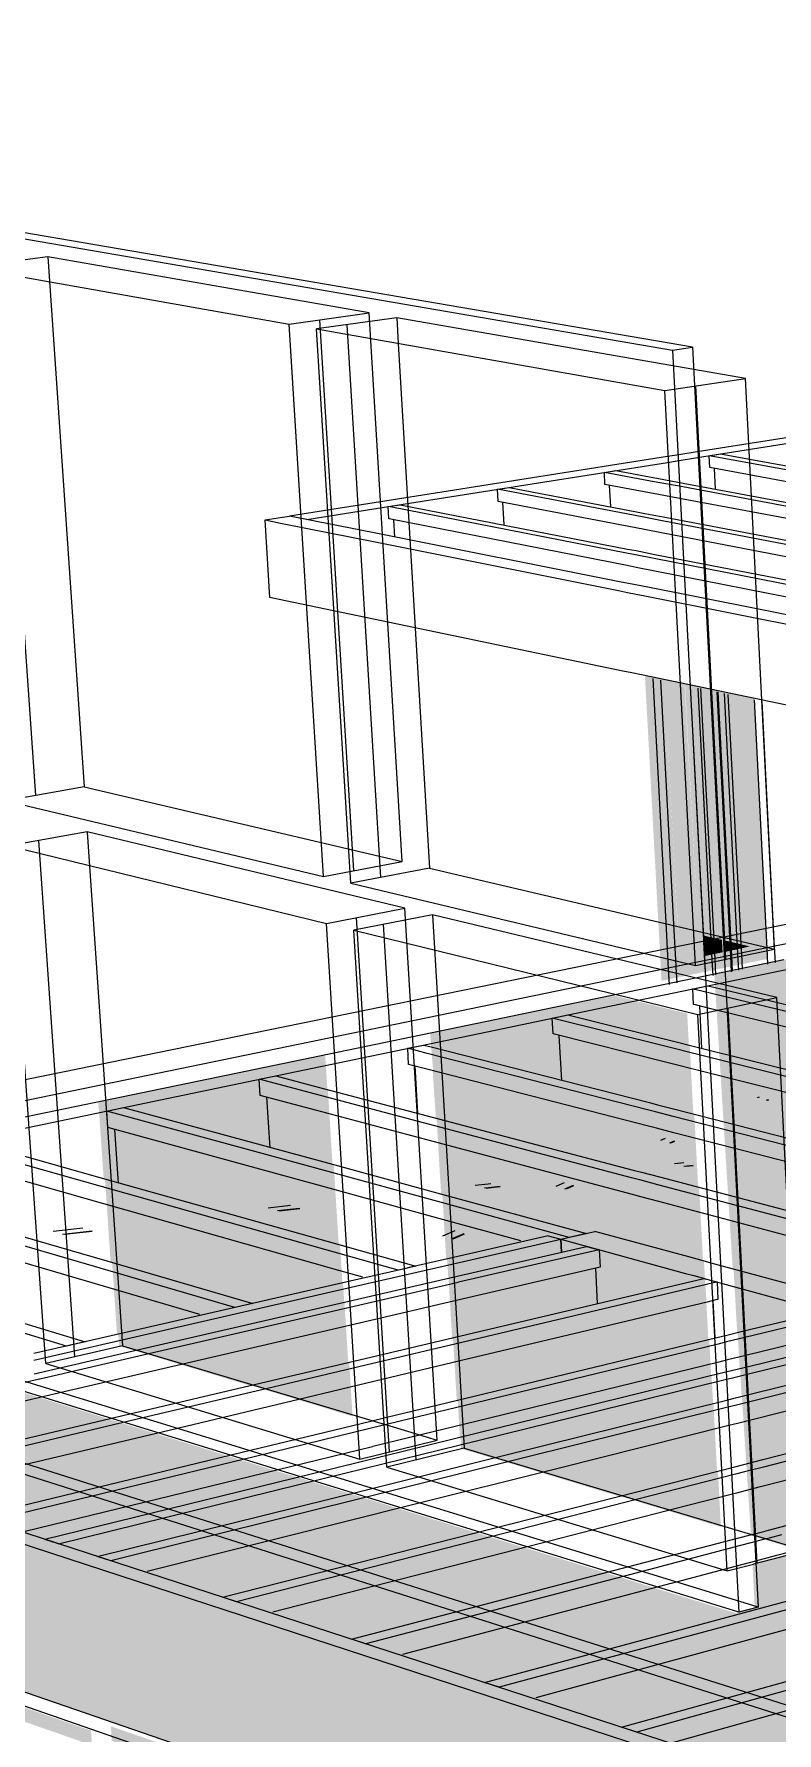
# Model space of a CAD drawing. Header units: inches. Extents: x -8026 to -8021, y -2777 to 2751.
# Drawn here: x -8023.4274 to -8023.3331, y -863.0688 to -862.8533 of the extents above; entities that cross this region are included whole.
import ezdxf

# ---------------------------------------------------------------- set-up
doc = ezdxf.new("R2010")
doc.units = ezdxf.units.IN
doc.header["$MEASUREMENT"] = 0
for name, color, linetype, lineweight in [('A-GLAZ-CWMG', 51, 'Continuous', 9), ('I-WALL', 2, 'Continuous', 13), ('S-BEAM', 12, 'Continuous', 9), ('S-BEAM-2', 53, 'Continuous', 9), ('S-BEAM-4', 133, 'Continuous', 9)]:
    doc.layers.add(name, color=color, linetype=linetype, lineweight=lineweight)
doc.layers.add('A-GLAZ-CWMG-2', color=25, linetype='Continuous', lineweight=9, transparency=0.4)
doc.layers.add('I-WALL-1', color=2, linetype='Continuous', lineweight=13, transparency=0.4)

msp = doc.modelspace()

# ---------------------------------------------------------------- hatches: boundary and pattern name
at = {"layer": 'A-GLAZ-CWMG-2'}
for points in [[(-8023.34778, -862.97339), (-8023.34685, -862.9732), (-8023.34892, -862.93487), (-8023.34988, -862.93467), (-8023.34789, -862.97138)], [(-8023.34685, -862.9732), (-8023.34539, -862.9729), (-8023.34741, -862.93519), (-8023.34892, -862.93487), (-8023.34696, -862.97119)], [(-8023.33848, -862.97147), (-8023.33435, -862.97061), (-8023.33604, -862.93756), (-8023.3403, -862.93667), (-8023.33864, -862.96854), (-8023.33656, -862.96907), (-8023.33859, -862.96949), (-8023.3385, -862.97115)], [(-8023.34549, -862.97091), (-8023.34326, -862.97043), (-8023.34342, -862.96741), (-8023.34571, -862.96687), (-8023.34549, -862.97089)], [(-8023.34326, -862.97045), (-8023.34296, -862.97037), (-8023.34312, -862.96749), (-8023.34342, -862.96741), (-8023.34326, -862.97043)], [(-8023.34233, -862.97026), (-8023.34003, -862.96977), (-8023.34012, -862.96819), (-8023.34247, -862.96764), (-8023.34233, -862.97024)], [(-8023.33984, -862.96975), (-8023.33859, -862.96947), (-8023.33864, -862.96854), (-8023.33992, -862.96824), (-8023.33985, -862.96973)], [(-8023.33859, -862.96949), (-8023.33656, -862.96903), (-8023.33864, -862.96854), (-8023.33859, -862.96947)]]:
    msp.add_hatch(color=256, dxfattribs=at).paths.add_polyline_path(points, flags=0)
h = msp.add_hatch(color=256, dxfattribs=at)
h.paths.add_polyline_path([(-8023.34539, -862.9729), (-8023.34315, -862.97243), (-8023.34326, -862.97045), (-8023.34549, -862.97091), (-8023.34548, -862.97115)], flags=0)
h.paths.add_polyline_path([(-8023.34342, -862.96741), (-8023.34511, -862.93566), (-8023.34741, -862.93519), (-8023.34569, -862.96688), (-8023.34485, -862.96708)], flags=0)
h = msp.add_hatch(color=256, dxfattribs=at)
h.paths.add_polyline_path([(-8023.34315, -862.97243), (-8023.34286, -862.97237), (-8023.34296, -862.97039), (-8023.34326, -862.97045), (-8023.34322, -862.97115)], flags=0)
h.paths.add_polyline_path([(-8023.34312, -862.96749), (-8023.34485, -862.93572), (-8023.34511, -862.93566), (-8023.34342, -862.96741)], flags=0)
h.paths.add_polyline_path([(-8023.34296, -862.97039), (-8023.34233, -862.97024), (-8023.34247, -862.96764), (-8023.34312, -862.96749), (-8023.34296, -862.97037)], flags=0)
h.paths.add_polyline_path([(-8023.34003, -862.96978), (-8023.33985, -862.96973), (-8023.33992, -862.96824), (-8023.34012, -862.96819), (-8023.34003, -862.96977)], flags=0)
h = msp.add_hatch(color=256, dxfattribs=at)
h.paths.add_polyline_path([(-8023.34286, -862.97237), (-8023.34223, -862.97224), (-8023.34233, -862.97026), (-8023.34296, -862.97039), (-8023.34292, -862.97115)], flags=0)
h.paths.add_polyline_path([(-8023.33993, -862.97177), (-8023.33974, -862.97173), (-8023.33984, -862.96975), (-8023.34003, -862.96978), (-8023.33996, -862.97115)], flags=0)
h.paths.add_polyline_path([(-8023.33992, -862.96824), (-8023.34159, -862.9364), (-8023.34178, -862.93636), (-8023.34012, -862.96819)], flags=0)
h.paths.add_polyline_path([(-8023.34247, -862.96764), (-8023.34415, -862.93586), (-8023.3448, -862.93573), (-8023.34312, -862.96749)], flags=0)
h = msp.add_hatch(color=256, dxfattribs=at)
h.paths.add_polyline_path([(-8023.34223, -862.97224), (-8023.33993, -862.97177), (-8023.34003, -862.96978), (-8023.34233, -862.97026), (-8023.34227, -862.97142)], flags=0)
h.paths.add_polyline_path([(-8023.34012, -862.96819), (-8023.34178, -862.93636), (-8023.34415, -862.9359), (-8023.34247, -862.96764), (-8023.34026, -862.96816)], flags=0)
h = msp.add_hatch(color=256, dxfattribs=at)
h.paths.add_polyline_path([(-8023.33974, -862.97173), (-8023.33848, -862.97147), (-8023.33859, -862.96949), (-8023.33984, -862.96975), (-8023.33977, -862.97115)], flags=0)
h.paths.add_polyline_path([(-8023.33864, -862.96854), (-8023.3403, -862.93667), (-8023.34159, -862.9364), (-8023.33992, -862.96824), (-8023.33915, -862.96842)], flags=0)
at = {"layer": 'I-WALL-1'}
h = msp.add_hatch(color=256, dxfattribs=at)
h.paths.add_polyline_path([(-8023.39969, -863.07742), (-8023.3967, -863.0766), (-8023.40804, -863.07266), (-8023.40791, -863.07455), (-8023.40376, -863.076)], flags=0)
h.paths.add_polyline_path([(-8023.42, -863.07033), (-8023.42013, -863.06847), (-8023.43924, -863.06183), (-8023.43911, -863.06366), (-8023.42122, -863.06991)], flags=0)
h.paths.add_polyline_path([(-8023.46187, -863.05572), (-8023.46102, -863.05551), (-8023.45878, -863.05504), (-8023.4828, -863.0467), (-8023.48266, -863.04846), (-8023.46235, -863.05555)], flags=0)
h.paths.add_polyline_path([(-8023.49548, -863.04399), (-8023.49563, -863.04224), (-8023.52723, -863.03127), (-8023.53011, -863.0319), (-8023.49726, -863.04337)], flags=0)
h.paths.add_polyline_path([(-8023.4825, -862.95209), (-8023.44073, -862.94485), (-8023.44477, -862.88969), (-8023.48715, -862.89539), (-8023.48397, -862.93426), (-8023.47666, -862.93598), (-8023.48373, -862.93713), (-8023.48289, -862.94735)], flags=0)
h.paths.add_polyline_path([(-8023.54831, -862.8248), (-8023.4885, -862.81982), (-8023.41416, -862.6666), (-8023.45696, -862.59871), (-8023.55047, -862.814), (-8023.54932, -862.81391), (-8023.54896, -862.81782)], flags=0)
h.paths.add_polyline_path([(-8023.47456, -862.81866), (-8023.47311, -862.81854), (-8023.39686, -862.75264), (-8023.42825, -862.72522), (-8023.47085, -862.81118)], flags=0)
h.paths.add_polyline_path([(-8023.45067, -862.81668), (-8023.42329, -862.8144), (-8023.40309, -862.77658), (-8023.44825, -862.81464)], flags=0)
h.paths.add_polyline_path([(-8023.40953, -862.81325), (-8023.40759, -862.81309), (-8023.36598, -862.77961), (-8023.38307, -862.76468), (-8023.4084, -862.81118)], flags=0)
h.paths.add_polyline_path([(-8023.38517, -862.81123), (-8023.3636, -862.80944), (-8023.35293, -862.791), (-8023.35602, -862.78831), (-8023.38511, -862.81118)], flags=0)
h.paths.add_polyline_path([(-8023.35002, -862.80831), (-8023.34768, -862.80811), (-8023.34, -862.80229), (-8023.34428, -862.79856), (-8023.35002, -862.8083)], flags=0)
h.paths.add_polyline_path([(-8023.35511, -862.77086), (-8023.35068, -862.7673), (-8023.36504, -862.74451), (-8023.37549, -862.75332), (-8023.35602, -862.77008)], flags=0)
h.paths.add_polyline_path([(-8023.38659, -862.74376), (-8023.38467, -862.7421), (-8023.37636, -862.72655), (-8023.40578, -862.67989), (-8023.4222, -862.7131), (-8023.38667, -862.74369)], flags=0)
h = msp.add_hatch(color=256, dxfattribs=at)
h.paths.add_polyline_path([(-8023.28637, -863.11255), (-8023.28737, -863.08934), (-8023.31656, -863.0799), (-8023.28839, -863.07165), (-8023.28877, -863.06286), (-8023.33131, -863.07504), (-8023.41939, -863.04639), (-8023.38727, -863.03842), (-8023.39389, -863.03635), (-8023.42597, -863.04423), (-8023.46438, -863.03174), (-8023.43166, -863.02416), (-8023.43185, -863.02167), (-8023.4691, -863.03019), (-8023.52245, -863.01283), (-8023.52493, -863.01335), (-8023.52332, -863.03096), (-8023.29639, -863.1091)], flags=0)
h.paths.add_polyline_path([(-8023.29385, -863.03248), (-8023.29049, -863.0316), (-8023.29089, -863.02291), (-8023.33864, -863.00994), (-8023.33819, -863.01798), (-8023.32711, -863.01531), (-8023.32541, -863.01577), (-8023.3253, -863.01802), (-8023.32595, -863.01823), (-8023.32583, -863.01964), (-8023.33782, -863.02258), (-8023.33762, -863.0261), (-8023.31141, -863.0196), (-8023.30967, -863.02007), (-8023.3096, -863.02236), (-8023.31023, -863.02251), (-8023.30999, -863.02774), (-8023.29529, -863.024), (-8023.2935, -863.02449), (-8023.2934, -863.0268), (-8023.29409, -863.02697), (-8023.29392, -863.03096)], flags=0)
h.paths.add_polyline_path([(-8023.49925, -863.01849), (-8023.50001, -863.00973), (-8023.50099, -863.00942), (-8023.50118, -863.00722), (-8023.49878, -863.00672), (-8023.47772, -863.01337), (-8023.47787, -863.01151), (-8023.48139, -863.01188), (-8023.4814, -863.0118), (-8023.47791, -863.01106), (-8023.47796, -863.01044), (-8023.49625, -863.00474), (-8023.51885, -863.00943), (-8023.51852, -863.01218), (-8023.49958, -863.01839)], flags=0)
h.paths.add_polyline_path([(-8023.45679, -863.00842), (-8023.45739, -863.00073), (-8023.45831, -863.00045), (-8023.45848, -862.99832), (-8023.45621, -862.99785), (-8023.43645, -863.00364), (-8023.43697, -862.99642), (-8023.43787, -862.99616), (-8023.43802, -862.99405), (-8023.43582, -862.9936), (-8023.43436, -862.99401), (-8023.43453, -862.99193), (-8023.47529, -863.00039), (-8023.47512, -863.00214), (-8023.46802, -863.00432), (-8023.46936, -863.0046), (-8023.45697, -863.00837)], flags=0)
h.paths.add_polyline_path([(-8023.32534, -862.97802), (-8023.32562, -862.97291), (-8023.32634, -862.97274), (-8023.32644, -862.97079), (-8023.32457, -862.9704), (-8023.30847, -862.97418), (-8023.30872, -862.96935), (-8023.30942, -862.96919), (-8023.30951, -862.96726), (-8023.30768, -862.96688), (-8023.29375, -862.97005), (-8023.29407, -862.96278), (-8023.34108, -862.97254), (-8023.34098, -862.97423), (-8023.32563, -862.97795)], flags=0)
h = msp.add_hatch(color=256, dxfattribs=at)
h.paths.add_polyline_path([(-8023.28742, -863.08937), (-8023.28831, -863.07161), (-8023.31646, -863.07987), (-8023.28865, -863.08896)], flags=0)
h.paths.add_polyline_path([(-8023.33133, -863.07504), (-8023.28878, -863.06286), (-8023.29043, -863.03159), (-8023.29376, -863.03247), (-8023.29408, -863.02697), (-8023.2934, -863.0268), (-8023.2935, -863.02449), (-8023.29529, -863.024), (-8023.3099, -863.02772), (-8023.31023, -863.02251), (-8023.30957, -863.02235), (-8023.30967, -863.02007), (-8023.31141, -863.0196), (-8023.33759, -863.02609), (-8023.33643, -863.04374), (-8023.32996, -863.0457), (-8023.33624, -863.04736), (-8023.33595, -863.0529), (-8023.33839, -863.05356), (-8023.38723, -863.03841), (-8023.41934, -863.04639), (-8023.33296, -863.0745)], flags=0)
h.paths.add_polyline_path([(-8023.42604, -863.04424), (-8023.39396, -863.03636), (-8023.43158, -863.02471), (-8023.43163, -863.02419), (-8023.46435, -863.03174), (-8023.42645, -863.04411)], flags=0)
h.paths.add_polyline_path([(-8023.46911, -863.03019), (-8023.43195, -863.02168), (-8023.43435, -862.99401), (-8023.43587, -862.99361), (-8023.43802, -862.99405), (-8023.43787, -862.99616), (-8023.43696, -862.99642), (-8023.43627, -863.00364), (-8023.45621, -862.99785), (-8023.45848, -862.99832), (-8023.45831, -863.00045), (-8023.45738, -863.00073), (-8023.4566, -863.00841), (-8023.46928, -863.0046), (-8023.47479, -863.00576), (-8023.47443, -863.01028), (-8023.47683, -863.01079), (-8023.47796, -863.01044), (-8023.47791, -863.01106), (-8023.47703, -863.01137), (-8023.47703, -863.01142), (-8023.47787, -863.01151), (-8023.4775, -863.01336), (-8023.49878, -863.00672), (-8023.50118, -863.00722), (-8023.50099, -863.00942), (-8023.5, -863.00973), (-8023.49901, -863.01848), (-8023.51882, -863.01207), (-8023.52129, -863.01259), (-8023.52124, -863.01323), (-8023.46985, -863.02996)], flags=0)
h.paths.add_polyline_path([(-8023.29098, -863.02292), (-8023.29369, -862.97007), (-8023.30768, -862.96688), (-8023.30951, -862.96726), (-8023.30942, -862.96919), (-8023.30869, -862.96936), (-8023.30839, -862.97419), (-8023.32457, -862.9704), (-8023.32644, -862.97082), (-8023.32634, -862.97274), (-8023.32559, -862.97292), (-8023.32525, -862.97802), (-8023.34097, -862.97423), (-8023.33875, -863.00995), (-8023.29427, -863.02203)], flags=0)
h.paths.add_polyline_path([(-8023.33787, -863.02259), (-8023.32588, -863.0196), (-8023.32595, -863.01817), (-8023.3253, -863.01802), (-8023.32541, -863.01577), (-8023.32711, -863.01531), (-8023.33812, -863.01797), (-8023.3379, -863.02202)], flags=0)
h.paths.add_polyline_path([(-8023.45469, -863.00899), (-8023.45602, -863.00859), (-8023.45175, -863.00811), (-8023.45064, -863.00844), (-8023.45063, -863.00853), (-8023.45365, -863.00886)], flags=0)
h.paths.add_polyline_path([(-8023.3258, -862.99488), (-8023.32723, -862.99452), (-8023.32677, -862.99447), (-8023.32558, -862.99477), (-8023.32558, -862.99486)], flags=0)
h = msp.add_hatch(color=256, dxfattribs=at)
h.paths.add_polyline_path([(-8023.4055, -863.07395), (-8023.40562, -863.07208), (-8023.41762, -863.06792), (-8023.41749, -863.06977), (-8023.41191, -863.0717)], flags=0)
h.paths.add_polyline_path([(-8023.47934, -863.04802), (-8023.47948, -863.04627), (-8023.4922, -863.04186), (-8023.49206, -863.04359), (-8023.47938, -863.04801)], flags=0)
at = {"layer": 'S-BEAM'}
h = msp.add_hatch(color=256, dxfattribs=at)
h.paths.add_polyline_path([(-8023.40203, -863.00313), (-8023.39927, -863.00283), (-8023.40042, -863.00251), (-8023.40317, -863.00281), (-8023.40205, -863.00312)], flags=0)
h.paths.add_polyline_path([(-8023.37573, -863.00025), (-8023.37427, -863.00009), (-8023.37544, -862.99978), (-8023.37576, -862.99984), (-8023.37575, -863.00002)], flags=0)
h.paths.add_polyline_path([(-8023.35091, -862.99754), (-8023.34971, -862.99741), (-8023.35089, -862.9971), (-8023.35208, -862.99723)], flags=0)
h = msp.add_hatch(color=256, dxfattribs=at)
h.paths.add_polyline_path([(-8023.36695, -863.00283), (-8023.36589, -863.00237), (-8023.36707, -863.00205), (-8023.36813, -863.00251)], flags=0)
h.paths.add_polyline_path([(-8023.35342, -862.99688), (-8023.35279, -862.9966), (-8023.35396, -862.99629), (-8023.35459, -862.99657)], flags=0)
h = msp.add_hatch(color=256, dxfattribs=at)
h.paths.add_polyline_path([(-8023.36682, -863.00287), (-8023.36589, -863.00245), (-8023.36589, -863.00237), (-8023.36695, -863.00283)], flags=0)
h.paths.add_polyline_path([(-8023.3533, -862.99691), (-8023.35279, -862.99668), (-8023.35279, -862.9966), (-8023.35342, -862.99688)], flags=0)
h = msp.add_hatch(color=256, dxfattribs=at)
h.paths.add_polyline_path([(-8023.4018, -863.00319), (-8023.39927, -863.00291), (-8023.39927, -863.00283), (-8023.40203, -863.00313)], flags=0)
h.paths.add_polyline_path([(-8023.37573, -863.00034), (-8023.37427, -863.00018), (-8023.37427, -863.00009), (-8023.37573, -863.00025)], flags=0)
h.paths.add_polyline_path([(-8023.35068, -862.9976), (-8023.34971, -862.9975), (-8023.34971, -862.99741), (-8023.35091, -862.99754)], flags=0)
at = {"layer": 'S-BEAM-2'}
h = msp.add_hatch(color=256, dxfattribs=at)
h.paths.add_polyline_path([(-8023.47801, -863.00127), (-8023.47804, -863.00096), (-8023.47863, -863.00108)], flags=0)
h.paths.add_polyline_path([(-8023.4191, -862.99011), (-8023.39034, -862.98411), (-8023.39045, -862.98278), (-8023.41922, -862.98875)], flags=0)
h.paths.add_polyline_path([(-8023.37702, -862.98134), (-8023.35108, -862.97593), (-8023.35399, -862.97522), (-8023.37712, -862.98002)], flags=0)
h = msp.add_hatch(color=256, dxfattribs=at)
h.paths.add_polyline_path([(-8023.41666, -862.99902), (-8023.41718, -862.99221), (-8023.41799, -862.99199), (-8023.41814, -862.98991), (-8023.4191, -862.99011), (-8023.41852, -862.9985), (-8023.41704, -862.99891)], flags=0)
h.paths.add_polyline_path([(-8023.39741, -862.99455), (-8023.39787, -862.98814), (-8023.39866, -862.98793), (-8023.39879, -862.98588), (-8023.41599, -862.98946), (-8023.39742, -862.99455)], flags=0)
h.paths.add_polyline_path([(-8023.39015, -862.98718), (-8023.39034, -862.98411), (-8023.39671, -862.98544), (-8023.3915, -862.98682)], flags=0)
h.paths.add_polyline_path([(-8023.36042, -862.98603), (-8023.36078, -862.98032), (-8023.36154, -862.98013), (-8023.36165, -862.97813), (-8023.37702, -862.98134), (-8023.377, -862.98177), (-8023.36077, -862.98594)], flags=0)
h.paths.add_polyline_path([(-8023.34431, -862.98155), (-8023.34452, -862.97754), (-8023.35108, -862.97593), (-8023.35968, -862.97772), (-8023.34452, -862.9815)], flags=0)
h = msp.add_hatch(color=256, dxfattribs=at)
h.paths.add_polyline_path([(-8023.41661, -863.01902), (-8023.38812, -863.01249), (-8023.38818, -863.01168), (-8023.41668, -863.0182)], flags=0)
h.paths.add_polyline_path([(-8023.37492, -863.00946), (-8023.36055, -863.00616), (-8023.36215, -863.00573), (-8023.37498, -863.00866), (-8023.37494, -863.00915)], flags=0)
for points in [[(-8023.34225, -863.01117), (-8023.3424, -863.00892), (-8023.35623, -863.00517), (-8023.36055, -863.00616), (-8023.34407, -863.01067)], [(-8023.37322, -863.03221), (-8023.34138, -863.02437), (-8023.34144, -863.02347), (-8023.37329, -863.03129)], [(-8023.36919, -863.03393), (-8023.34124, -863.02699), (-8023.34138, -863.02437), (-8023.37322, -863.03221), (-8023.37319, -863.03272)]]:
    msp.add_hatch(color=256, dxfattribs=at).paths.add_polyline_path(points, flags=0)
h = msp.add_hatch(color=256, dxfattribs=at)
h.paths.add_polyline_path([(-8023.41467, -863.02028), (-8023.38802, -863.01414), (-8023.38812, -863.01249), (-8023.41661, -863.01902), (-8023.41657, -863.01971)], flags=0)
h.paths.add_polyline_path([(-8023.37482, -863.01109), (-8023.36046, -863.00778), (-8023.36055, -863.00616), (-8023.37492, -863.00946)], flags=0)
h = msp.add_hatch(color=256, dxfattribs=at)
h.paths.add_polyline_path([(-8023.35592, -863.01431), (-8023.3424, -863.01113), (-8023.35568, -863.0075), (-8023.35556, -863.00969), (-8023.35617, -863.00983), (-8023.35596, -863.01366)], flags=0)
h.paths.add_polyline_path([(-8023.36046, -863.00778), (-8023.35729, -863.00706), (-8023.36055, -863.00616), (-8023.36048, -863.0075)], flags=0)
at = {"layer": 'S-BEAM-4'}
for points in [[(-8023.34415, -862.98249), (-8023.34421, -862.98156), (-8023.35968, -862.97772), (-8023.36165, -862.97813), (-8023.34442, -862.98242)], [(-8023.34404, -862.98452), (-8023.34415, -862.98249), (-8023.36165, -862.97813), (-8023.36154, -862.98013), (-8023.34442, -862.98442)], [(-8023.34357, -862.99129), (-8023.34363, -862.9903), (-8023.37699, -862.98177), (-8023.37692, -862.98273), (-8023.34431, -862.9911)], [(-8023.34374, -862.9903), (-8023.34405, -862.98452), (-8023.36074, -862.98033), (-8023.36042, -862.98603), (-8023.34397, -862.99024)], [(-8023.34346, -862.99337), (-8023.34357, -862.99129), (-8023.37692, -862.98273), (-8023.37674, -862.98478), (-8023.34431, -862.99315)], [(-8023.34313, -862.99959), (-8023.34346, -862.99337), (-8023.3768, -862.98476), (-8023.37639, -862.99083), (-8023.3546, -862.99657), (-8023.35396, -862.99629), (-8023.35279, -862.9966), (-8023.35279, -862.99668), (-8023.3533, -862.99691), (-8023.35209, -862.99723), (-8023.35089, -862.9971), (-8023.34971, -862.99741), (-8023.34971, -862.9975), (-8023.35068, -862.9976), (-8023.34432, -862.99928)], [(-8023.38847, -863.00802), (-8023.38856, -863.00687), (-8023.41838, -862.99849), (-8023.41828, -862.99962), (-8023.39115, -863.00727)], [(-8023.38833, -863.01022), (-8023.38847, -863.00802), (-8023.41828, -862.99962), (-8023.41813, -863.00176), (-8023.39116, -863.00942)], [(-8023.39975, -863.0143), (-8023.38825, -863.01169), (-8023.38834, -863.01022), (-8023.41814, -863.00176), (-8023.41764, -863.00911), (-8023.4001, -863.0142)], [(-8023.40188, -863.01482), (-8023.39959, -863.01429), (-8023.41746, -863.00915), (-8023.41736, -863.0103), (-8023.40565, -863.01372)], [(-8023.4061, -863.01578), (-8023.40188, -863.01482), (-8023.41736, -863.0103), (-8023.41721, -863.01252), (-8023.40908, -863.0149)], [(-8023.41683, -863.01821), (-8023.40611, -863.01578), (-8023.41722, -863.01252), (-8023.41691, -863.01706)], [(-8023.37357, -863.02746), (-8023.34168, -863.01972), (-8023.34174, -863.01885), (-8023.37364, -863.02657), (-8023.37362, -863.02686)], [(-8023.37343, -863.02978), (-8023.34156, -863.02199), (-8023.34168, -863.01972), (-8023.37357, -863.02746), (-8023.37348, -863.02904)], [(-8023.37335, -863.0313), (-8023.34149, -863.02348), (-8023.34157, -863.02199), (-8023.37344, -863.02978)], [(-8023.36742, -863.03445), (-8023.34114, -863.02791), (-8023.3412, -863.02699), (-8023.36915, -863.03393)], [(-8023.36308, -863.03576), (-8023.34102, -863.03023), (-8023.34114, -863.02791), (-8023.36742, -863.03445), (-8023.36317, -863.03573)], [(-8023.35323, -863.03875), (-8023.34074, -863.03555), (-8023.34102, -863.03023), (-8023.36308, -863.03576)], [(-8023.35134, -863.03927), (-8023.34057, -863.03652), (-8023.34063, -863.03555), (-8023.35312, -863.03873), (-8023.35199, -863.03907)], [(-8023.347, -863.04059), (-8023.34044, -863.0389), (-8023.34057, -863.03652), (-8023.35134, -863.03927), (-8023.34707, -863.04057)], [(-8023.34025, -863.04264), (-8023.34045, -863.0389), (-8023.34701, -863.04059), (-8023.34048, -863.04257)]]:
    msp.add_hatch(color=256, dxfattribs=at).paths.add_polyline_path(points, flags=0)
h = msp.add_hatch(color=256, dxfattribs=at)
h.paths.add_polyline_path([(-8023.34295, -863.00064), (-8023.34302, -862.99959), (-8023.37632, -862.99082), (-8023.37618, -862.99185), (-8023.3442, -863.00031)], flags=0)
h.paths.add_polyline_path([(-8023.39002, -862.98819), (-8023.3901, -862.98718), (-8023.39671, -862.98544), (-8023.39879, -862.98588), (-8023.39144, -862.98782)], flags=0)
h = msp.add_hatch(color=256, dxfattribs=at)
h.paths.add_polyline_path([(-8023.34283, -863.00279), (-8023.34295, -863.00064), (-8023.37624, -862.99184), (-8023.37611, -862.99393), (-8023.3442, -863.00243)], flags=0)
h.paths.add_polyline_path([(-8023.3899, -862.99026), (-8023.39002, -862.98819), (-8023.39879, -862.98588), (-8023.39866, -862.98793), (-8023.39122, -862.98991)], flags=0)
h = msp.add_hatch(color=256, dxfattribs=at)
h.paths.add_polyline_path([(-8023.34251, -863.00893), (-8023.34284, -863.00279), (-8023.37612, -862.99393), (-8023.37577, -862.99981), (-8023.37544, -862.99978), (-8023.37427, -863.00009), (-8023.37427, -863.00018), (-8023.37574, -863.00034), (-8023.37573, -863.00045), (-8023.36814, -863.00251), (-8023.36707, -863.00205), (-8023.36589, -863.00237), (-8023.36589, -863.00245), (-8023.36683, -863.00287), (-8023.35743, -863.00542), (-8023.35635, -863.00518), (-8023.34421, -863.00847)], flags=0)
h.paths.add_polyline_path([(-8023.3895, -862.9967), (-8023.3899, -862.99026), (-8023.39782, -862.98815), (-8023.39741, -862.99455), (-8023.39146, -862.99617)], flags=0)
h = msp.add_hatch(color=256, dxfattribs=at)
h.paths.add_polyline_path([(-8023.35947, -863.00592), (-8023.35731, -863.00542), (-8023.37559, -863.00045), (-8023.37551, -863.00154), (-8023.35956, -863.00589)], flags=0)
h.paths.add_polyline_path([(-8023.38927, -862.99778), (-8023.38936, -862.9967), (-8023.41599, -862.98946), (-8023.41814, -862.98991), (-8023.3913, -862.99723)], flags=0)
h = msp.add_hatch(color=256, dxfattribs=at)
h.paths.add_polyline_path([(-8023.36534, -863.00645), (-8023.36216, -863.00573), (-8023.36056, -863.00616), (-8023.35956, -863.00589), (-8023.37551, -863.00154), (-8023.37538, -863.00369), (-8023.36551, -863.0064)], flags=0)
h.paths.add_polyline_path([(-8023.38914, -862.99991), (-8023.38927, -862.99778), (-8023.41814, -862.98991), (-8023.41799, -862.99199), (-8023.3894, -862.99984)], flags=0)
h = msp.add_hatch(color=256, dxfattribs=at)
h.paths.add_polyline_path([(-8023.37509, -863.00867), (-8023.36535, -863.00645), (-8023.37539, -863.00369), (-8023.37511, -863.00833)], flags=0)
h.paths.add_polyline_path([(-8023.38871, -863.00687), (-8023.38915, -862.99991), (-8023.41712, -862.99223), (-8023.41666, -862.99902), (-8023.40319, -863.00281), (-8023.40042, -863.00251), (-8023.39927, -863.00283), (-8023.39927, -863.00291), (-8023.40182, -863.00319), (-8023.39132, -863.00614)], flags=0)
h = msp.add_hatch(color=256, dxfattribs=at)
h.paths.add_polyline_path([(-8023.41305, -863.02076), (-8023.38793, -863.01495), (-8023.38799, -863.01413), (-8023.41464, -863.02028)], flags=0)
h.paths.add_polyline_path([(-8023.37474, -863.0119), (-8023.35568, -863.0075), (-8023.35729, -863.00706), (-8023.3748, -863.01113), (-8023.37476, -863.01158)], flags=0)
h = msp.add_hatch(color=256, dxfattribs=at)
h.paths.add_polyline_path([(-8023.40873, -863.02207), (-8023.38779, -863.01719), (-8023.38793, -863.01495), (-8023.41305, -863.02076), (-8023.4089, -863.02202)], flags=0)
h.paths.add_polyline_path([(-8023.3746, -863.01412), (-8023.35556, -863.00969), (-8023.35568, -863.0075), (-8023.37474, -863.0119), (-8023.37465, -863.01343)], flags=0)
h = msp.add_hatch(color=256, dxfattribs=at)
h.paths.add_polyline_path([(-8023.40001, -863.02472), (-8023.38751, -863.02176), (-8023.38779, -863.01719), (-8023.40874, -863.02207), (-8023.40088, -863.02445)], flags=0)
h.paths.add_polyline_path([(-8023.37434, -863.01865), (-8023.35592, -863.01431), (-8023.35617, -863.00983), (-8023.37461, -863.01412)], flags=0)
h = msp.add_hatch(color=256, dxfattribs=at)
h.paths.add_polyline_path([(-8023.39825, -863.0252), (-8023.38733, -863.0226), (-8023.3874, -863.02175), (-8023.39986, -863.02471)], flags=0)
h.paths.add_polyline_path([(-8023.37417, -863.01949), (-8023.3422, -863.01192), (-8023.34225, -863.01117), (-8023.3424, -863.01113), (-8023.37423, -863.01865)], flags=0)
h = msp.add_hatch(color=256, dxfattribs=at)
h.paths.add_polyline_path([(-8023.39393, -863.02651), (-8023.38719, -863.0249), (-8023.38733, -863.02261), (-8023.39825, -863.0252), (-8023.39528, -863.0261)], flags=0)
h.paths.add_polyline_path([(-8023.37403, -863.02176), (-8023.34208, -863.01415), (-8023.3422, -863.01192), (-8023.37417, -863.01949), (-8023.37408, -863.02105)], flags=0)
h = msp.add_hatch(color=256, dxfattribs=at)
h.paths.add_polyline_path([(-8023.38696, -863.02862), (-8023.38719, -863.0249), (-8023.39393, -863.02651), (-8023.38748, -863.02847)], flags=0)
h.paths.add_polyline_path([(-8023.37375, -863.02658), (-8023.34184, -863.01886), (-8023.34209, -863.01415), (-8023.37404, -863.02176), (-8023.37402, -863.02202)], flags=0)

# ---------------------------------------------------------------- linework, layer by layer
at = {"layer": 'A-GLAZ-CWMG'}
for p, q in [((-8023.34715, -862.96678), (-8023.34885, -862.93506)), ((-8023.34789, -862.93526), (-8023.3462, -862.96701)), ((-8023.34243, -862.96789), (-8023.34411, -862.93607)), ((-8023.34243, -862.96788), (-8023.34411, -862.93607)), ((-8023.34148, -862.96812), (-8023.34315, -862.93627)), ((-8023.34282, -862.93634), (-8023.34115, -862.96818)), ((-8023.34077, -862.93674), (-8023.33916, -862.96779)), ((-8023.33899, -862.96774), (-8023.3406, -862.9368)), ((-8023.33822, -862.9676), (-8023.3398, -862.93694)), ((-8023.33774, -862.96749), (-8023.33931, -862.93707)), ((-8023.33602, -862.93775), (-8023.33454, -862.96684)), ((-8023.33506, -862.93796), (-8023.3336, -862.96665)), ((-8023.34701, -862.96939), (-8023.34715, -862.96678)), ((-8023.3462, -862.96701), (-8023.34608, -862.9692)), ((-8023.33454, -862.96684), (-8023.33442, -862.96929)), ((-8023.3336, -862.96665), (-8023.33348, -862.9691)), ((-8023.34608, -862.9692), (-8023.34596, -862.97155)), ((-8023.3424, -862.96843), (-8023.34243, -862.96788)), ((-8023.3424, -862.96844), (-8023.34243, -862.96789)), ((-8023.34228, -862.97088), (-8023.3424, -862.96843)), ((-8023.34227, -862.9709), (-8023.3424, -862.96844)), ((-8023.34147, -862.96826), (-8023.34148, -862.96812)), ((-8023.34135, -862.97071), (-8023.34147, -862.96826)), ((-8023.34115, -862.96818), (-8023.34103, -862.97063)), ((-8023.33916, -862.96779), (-8023.33911, -862.96867)), ((-8023.33911, -862.96867), (-8023.33903, -862.97024)), ((-8023.33894, -862.96871), (-8023.33899, -862.96774)), ((-8023.33886, -862.97019), (-8023.33894, -862.96871)), ((-8023.33815, -862.9689), (-8023.33822, -862.9676)), ((-8023.33809, -862.97005), (-8023.33815, -862.9689)), ((-8023.33766, -862.96901), (-8023.33774, -862.96749)), ((-8023.33761, -862.96993), (-8023.33766, -862.96901)), ((-8023.33442, -862.96929), (-8023.33432, -862.97127)), ((-8023.33348, -862.9691), (-8023.33338, -862.97108)), ((-8023.34688, -862.97185), (-8023.34701, -862.96939)), ((-8023.34217, -862.97287), (-8023.34227, -862.9709)), ((-8023.34217, -862.97289), (-8023.34227, -862.97091)), ((-8023.34124, -862.9727), (-8023.34135, -862.97073)), ((-8023.34102, -862.97064), (-8023.34092, -862.97261)), ((-8023.33903, -862.97025), (-8023.33893, -862.97223)), ((-8023.33876, -862.97218), (-8023.33886, -862.97021)), ((-8023.33799, -862.97203), (-8023.33809, -862.97006)), ((-8023.33751, -862.97192), (-8023.33761, -862.96995)), ((-8023.34677, -862.97385), (-8023.34688, -862.97185)), ((-8023.34595, -862.97159), (-8023.34595, -862.97166)), ((-8023.34595, -862.97166), (-8023.34584, -862.97366))]:
    msp.add_line(p, q, dxfattribs=at)
at = {"layer": 'I-WALL'}
for p, q in [((-8023.34385, -862.89305), (-8023.43931, -862.87669)), ((-8023.44181, -862.877), (-8023.34639, -862.89343)), ((-8023.42561, -862.8816), (-8023.43568, -862.88292)), ((-8023.43568, -862.88292), (-8023.39502, -862.89011)), ((-8023.42714, -862.94987), (-8023.43186, -862.88242)), ((-8023.38487, -862.88869), (-8023.42561, -862.8816)), ((-8023.42561, -862.8816), (-8023.421, -862.94877)), ((-8023.39502, -862.89011), (-8023.38487, -862.88869)), ((-8023.38136, -862.8893), (-8023.39152, -862.89073)), ((-8023.39117, -862.88957), (-8023.38686, -862.95945)), ((-8023.38067, -862.95827), (-8023.38487, -862.88869)), ((-8023.33712, -862.89699), (-8023.38136, -862.8893)), ((-8023.38136, -862.8893), (-8023.38116, -862.89259)), ((-8023.39064, -862.96018), (-8023.39502, -862.89011)), ((-8023.38717, -862.96101), (-8023.39152, -862.89073)), ((-8023.39152, -862.89073), (-8023.34735, -862.89854)), ((-8023.38339, -862.96028), (-8023.38766, -862.89019)), ((-8023.38116, -862.89259), (-8023.37719, -862.95909)), ((-8023.34639, -862.89343), (-8023.34385, -862.89305)), ((-8023.34639, -862.89343), (-8023.33797, -863.05346)), ((-8023.34385, -862.89305), (-8023.33553, -863.05281)), ((-8023.34735, -862.89854), (-8023.33712, -862.89699)), ((-8023.34347, -862.89795), (-8023.33968, -862.97067)), ((-8023.33345, -862.96938), (-8023.33712, -862.89699)), ((-8023.34349, -862.97146), (-8023.34735, -862.89854)), ((-8023.46445, -862.99324), (-8023.18586, -862.93636)), ((-8023.421, -862.94877), (-8023.4309, -862.95055)), ((-8023.421, -862.94877), (-8023.38067, -862.95827)), ((-8023.4309, -862.95055), (-8023.39064, -862.96018)), ((-8023.42061, -862.95448), (-8023.43049, -862.95629)), ((-8023.42585, -863.02191), (-8023.43049, -862.95629)), ((-8023.43049, -862.95629), (-8023.39027, -862.96612)), ((-8023.42217, -863.02106), (-8023.42674, -862.9556)), ((-8023.38031, -862.96417), (-8023.42061, -862.95448)), ((-8023.4206, -862.95452), (-8023.41613, -863.01967)), ((-8023.39064, -862.96018), (-8023.38067, -862.95827)), ((-8023.37719, -862.95909), (-8023.38717, -862.96101)), ((-8023.37719, -862.95909), (-8023.33345, -862.96938)), ((-8023.38717, -862.96101), (-8023.34349, -862.97146)), ((-8023.39027, -862.96612), (-8023.38031, -862.96417)), ((-8023.37684, -862.96501), (-8023.38681, -862.96697)), ((-8023.37623, -863.03164), (-8023.38031, -862.96417)), ((-8023.33314, -862.97552), (-8023.37684, -862.96501)), ((-8023.37684, -862.96501), (-8023.3728, -863.03267)), ((-8023.46562, -862.9962), (-8023.32281, -862.96677)), ((-8023.38603, -863.03404), (-8023.39027, -862.96612)), ((-8023.3826, -863.03508), (-8023.38681, -862.96697)), ((-8023.38681, -862.96697), (-8023.34317, -862.97764)), ((-8023.3865, -862.96538), (-8023.38232, -863.03313)), ((-8023.37888, -863.03417), (-8023.38303, -862.96622)), ((-8023.34349, -862.97146), (-8023.33345, -862.96938)), ((-8023.34317, -862.97764), (-8023.33314, -862.97552)), ((-8023.32958, -863.04563), (-8023.33314, -862.97552)), ((-8023.33944, -863.04823), (-8023.34317, -862.97764)), ((-8023.33936, -862.97684), (-8023.3357, -863.04724)), ((-8023.27108, -863.08617), (-8023.52437, -863.00548)), ((-8023.27631, -863.08289), (-8023.51652, -863.00669)), ((-8023.41613, -863.01967), (-8023.42585, -863.02191)), ((-8023.41613, -863.01967), (-8023.38324, -863.02954)), ((-8023.42585, -863.02191), (-8023.38603, -863.03404)), ((-8023.33797, -863.05346), (-8023.43119, -863.02468)), ((-8023.33553, -863.05281), (-8023.42879, -863.02413)), ((-8023.53269, -863.02932), (-8023.27808, -863.11742)), ((-8023.38322, -863.02954), (-8023.37623, -863.03164)), ((-8023.38603, -863.03404), (-8023.37623, -863.03164)), ((-8023.3728, -863.03267), (-8023.3826, -863.03508)), ((-8023.3728, -863.03267), (-8023.33678, -863.04347)), ((-8023.3826, -863.03508), (-8023.33944, -863.04823)), ((-8023.33675, -863.04348), (-8023.32958, -863.04563)), ((-8023.33608, -863.04734), (-8023.32958, -863.04563)), ((-8023.33944, -863.04823), (-8023.3361, -863.04735)), ((-8023.33553, -863.05281), (-8023.33797, -863.05346))]:
    msp.add_line(p, q, dxfattribs=at)
at = {"layer": 'S-BEAM'}
for p, q in [((-8023.29679, -862.89897), (-8023.34326, -862.9063)), ((-8023.34322, -862.90704), (-8023.29661, -862.89966)), ((-8023.34583, -862.90671), (-8023.34704, -862.9069)), ((-8023.34326, -862.9063), (-8023.34583, -862.90671)), ((-8023.34173, -862.90681), (-8023.34029, -862.90658)), ((-8023.34166, -862.90831), (-8023.34173, -862.90681)), ((-8023.29817, -862.91478), (-8023.34173, -862.90681)), ((-8023.34029, -862.90658), (-8023.2982, -862.91427)), ((-8023.38136, -862.91308), (-8023.34701, -862.90764)), ((-8023.34704, -862.9069), (-8023.38128, -862.9123)), ((-8023.35503, -862.90891), (-8023.35356, -862.90868)), ((-8023.35495, -862.91043), (-8023.35503, -862.90891)), ((-8023.34938, -862.90997), (-8023.35503, -862.90891)), ((-8023.35356, -862.90868), (-8023.34932, -862.90947)), ((-8023.34701, -862.90764), (-8023.3458, -862.90745)), ((-8023.3458, -862.90745), (-8023.34322, -862.90704)), ((-8023.2981, -862.91633), (-8023.34166, -862.90831)), ((-8023.34094, -862.91103), (-8023.34108, -862.90841)), ((-8023.3686, -862.91106), (-8023.3671, -862.91082)), ((-8023.36851, -862.91259), (-8023.3686, -862.91106)), ((-8023.3511, -862.9144), (-8023.3686, -862.91106)), ((-8023.3671, -862.91082), (-8023.35097, -862.9139)), ((-8023.3493, -862.91149), (-8023.35495, -862.91043)), ((-8023.35421, -862.91328), (-8023.35436, -862.91054)), ((-8023.34823, -862.91018), (-8023.34938, -862.90997)), ((-8023.34932, -862.90947), (-8023.34818, -862.90968)), ((-8023.34577, -862.91064), (-8023.34823, -862.91018)), ((-8023.34818, -862.90968), (-8023.34572, -862.91014)), ((-8023.29774, -862.91963), (-8023.34577, -862.91064)), ((-8023.34572, -862.91014), (-8023.2978, -862.91908)), ((-8023.38128, -862.9123), (-8023.39495, -862.91446)), ((-8023.39278, -862.91489), (-8023.38136, -862.91308)), ((-8023.38244, -862.91325), (-8023.38216, -862.91321)), ((-8023.38235, -862.91479), (-8023.38244, -862.91325)), ((-8023.38219, -862.9133), (-8023.38244, -862.91325)), ((-8023.35221, -862.91916), (-8023.38219, -862.9133)), ((-8023.38216, -862.91321), (-8023.38091, -862.91301)), ((-8023.38091, -862.91301), (-8023.3521, -862.91863)), ((-8023.35102, -862.91596), (-8023.36851, -862.91259)), ((-8023.36775, -862.91557), (-8023.36791, -862.9127)), ((-8023.34815, -862.91171), (-8023.3493, -862.91149)), ((-8023.34569, -862.91217), (-8023.34815, -862.91171)), ((-8023.29767, -862.92121), (-8023.34569, -862.91217)), ((-8023.39806, -862.91495), (-8023.39583, -862.9146)), ((-8023.39744, -862.92478), (-8023.39806, -862.91495)), ((-8023.39806, -862.91495), (-8023.39608, -862.91534)), ((-8023.39608, -862.91534), (-8023.38389, -862.91778)), ((-8023.39583, -862.9146), (-8023.39495, -862.91446)), ((-8023.38358, -862.91672), (-8023.39495, -862.91446)), ((-8023.39278, -862.91489), (-8023.39495, -862.91446)), ((-8023.3821, -862.91484), (-8023.38235, -862.91479)), ((-8023.35212, -862.92074), (-8023.3821, -862.91484)), ((-8023.3816, -862.91711), (-8023.38173, -862.91492)), ((-8023.35001, -862.91461), (-8023.3511, -862.9144)), ((-8023.35097, -862.9139), (-8023.34988, -862.91411)), ((-8023.34768, -862.91506), (-8023.35001, -862.91461)), ((-8023.34988, -862.91411), (-8023.34755, -862.91455)), ((-8023.30223, -862.92375), (-8023.34768, -862.91506)), ((-8023.34755, -862.91455), (-8023.3022, -862.9232)), ((-8023.35309, -862.92278), (-8023.38358, -862.91672)), ((-8023.34993, -862.91616), (-8023.35102, -862.91596)), ((-8023.34759, -862.91661), (-8023.34993, -862.91616)), ((-8023.30215, -862.92536), (-8023.34759, -862.91661)), ((-8023.38389, -862.91778), (-8023.35325, -862.9239)), ((-8023.35109, -862.91938), (-8023.35221, -862.91916)), ((-8023.3521, -862.91863), (-8023.35099, -862.91884)), ((-8023.34871, -862.91984), (-8023.35109, -862.91938)), ((-8023.35099, -862.91884), (-8023.34861, -862.91931)), ((-8023.34861, -862.91931), (-8023.30229, -862.92834)), ((-8023.35101, -862.92096), (-8023.35212, -862.92074)), ((-8023.34862, -862.92143), (-8023.35101, -862.92096)), ((-8023.30228, -862.92892), (-8023.34871, -862.91984)), ((-8023.30776, -862.92948), (-8023.34862, -862.92143)), ((-8023.35325, -862.9239), (-8023.35211, -862.92413)), ((-8023.35196, -862.923), (-8023.35309, -862.92278)), ((-8023.34953, -862.92349), (-8023.35196, -862.923)), ((-8023.30225, -862.93288), (-8023.34953, -862.92349)), ((-8023.39546, -862.92519), (-8023.39744, -862.92478)), ((-8023.38328, -862.92773), (-8023.39546, -862.92519)), ((-8023.35211, -862.92413), (-8023.34967, -862.92462)), ((-8023.34967, -862.92462), (-8023.30215, -862.93411)), ((-8023.35268, -862.93412), (-8023.38328, -862.92773)), ((-8023.35155, -862.93435), (-8023.35268, -862.93412)), ((-8023.34911, -862.93486), (-8023.35155, -862.93435)), ((-8023.31767, -862.94142), (-8023.34911, -862.93486)), ((-8023.33228, -862.97071), (-8023.3553, -862.97549)), ((-8023.35518, -862.97678), (-8023.32932, -862.97139)), ((-8023.3553, -862.97549), (-8023.36893, -862.97832)), ((-8023.34382, -862.97441), (-8023.3435, -862.97435)), ((-8023.34371, -862.97639), (-8023.34382, -862.97441)), ((-8023.34355, -862.97448), (-8023.34382, -862.97441)), ((-8023.34144, -862.97499), (-8023.34355, -862.97448)), ((-8023.3435, -862.97435), (-8023.34189, -862.97401)), ((-8023.34189, -862.97401), (-8023.34114, -862.97419)), ((-8023.30051, -862.98489), (-8023.34144, -862.97499)), ((-8023.34114, -862.97419), (-8023.30031, -862.98404)), ((-8023.36886, -862.97963), (-8023.35518, -862.97678)), ((-8023.36165, -862.97813), (-8023.35968, -862.97772)), ((-8023.35968, -862.97772), (-8023.34692, -862.98089)), ((-8023.34345, -862.97645), (-8023.34371, -862.97639)), ((-8023.34134, -862.97697), (-8023.34345, -862.97645)), ((-8023.34265, -862.98197), (-8023.34294, -862.97658)), ((-8023.30041, -862.98693), (-8023.34134, -862.97697)), ((-8023.39937, -862.986), (-8023.36886, -862.97963)), ((-8023.36893, -862.97832), (-8023.39932, -862.98463)), ((-8023.36154, -862.98013), (-8023.36165, -862.97813)), ((-8023.3472, -862.98173), (-8023.36165, -862.97813)), ((-8023.34709, -862.98375), (-8023.36154, -862.98013)), ((-8023.37997, -862.98195), (-8023.37795, -862.98153)), ((-8023.37985, -862.98398), (-8023.37997, -862.98195)), ((-8023.37749, -862.98259), (-8023.37997, -862.98195)), ((-8023.37795, -862.98153), (-8023.37717, -862.98173)), ((-8023.37717, -862.98173), (-8023.34932, -862.98884)), ((-8023.36042, -862.98604), (-8023.36074, -862.98033)), ((-8023.34619, -862.98198), (-8023.3472, -862.98173)), ((-8023.34692, -862.98089), (-8023.34592, -862.98114)), ((-8023.34403, -862.98252), (-8023.34619, -862.98198)), ((-8023.34592, -862.98114), (-8023.34376, -862.98167)), ((-8023.34376, -862.98167), (-8023.30198, -862.99204)), ((-8023.37736, -862.98462), (-8023.37985, -862.98398)), ((-8023.37867, -862.99023), (-8023.37903, -862.98419)), ((-8023.34957, -862.98975), (-8023.37749, -862.98259)), ((-8023.34608, -862.98401), (-8023.34709, -862.98375)), ((-8023.34392, -862.98455), (-8023.34608, -862.98401)), ((-8023.30214, -862.99295), (-8023.34403, -862.98252)), ((-8023.41618, -862.9895), (-8023.39937, -862.986)), ((-8023.39932, -862.98463), (-8023.41607, -862.9881)), ((-8023.39879, -862.98588), (-8023.39671, -862.98544)), ((-8023.39866, -862.98793), (-8023.39879, -862.98588)), ((-8023.39164, -862.98777), (-8023.39879, -862.98588)), ((-8023.39671, -862.98544), (-8023.39133, -862.98686)), ((-8023.34945, -862.99183), (-8023.37736, -862.98462)), ((-8023.30204, -862.99505), (-8023.34392, -862.98455)), ((-8023.41607, -862.9881), (-8023.46269, -862.99778)), ((-8023.39151, -862.98983), (-8023.39866, -862.98793)), ((-8023.3974, -862.99456), (-8023.39782, -862.98815)), ((-8023.3802, -862.99079), (-8023.39164, -862.98777)), ((-8023.39133, -862.98686), (-8023.37992, -862.98986)), ((-8023.33541, -862.98814), (-8023.33563, -862.98824)), ((-8023.33445, -862.98852), (-8023.33423, -862.98842)), ((-8023.33422, -862.98851), (-8023.33433, -862.98855)), ((-8023.463, -862.99926), (-8023.41618, -862.9895)), ((-8023.41814, -862.98991), (-8023.41599, -862.98946)), ((-8023.41799, -862.99199), (-8023.41814, -862.98991)), ((-8023.39006, -862.99757), (-8023.41814, -862.98991)), ((-8023.41599, -862.98946), (-8023.39014, -862.99649)), ((-8023.38008, -862.99287), (-8023.39151, -862.98983)), ((-8023.35157, -862.99836), (-8023.3802, -862.99079)), ((-8023.37992, -862.98986), (-8023.35137, -862.99739)), ((-8023.34853, -862.99001), (-8023.34957, -862.98975)), ((-8023.34932, -862.98884), (-8023.34829, -862.98911)), ((-8023.34632, -862.99058), (-8023.34853, -862.99001)), ((-8023.34829, -862.98911), (-8023.34608, -862.98967)), ((-8023.30336, -863.0016), (-8023.34632, -862.99058)), ((-8023.34608, -862.98967), (-8023.30325, -863.00062)), ((-8023.38993, -862.9997), (-8023.41799, -862.99199)), ((-8023.41666, -862.99903), (-8023.41712, -862.99223)), ((-8023.35145, -863.00049), (-8023.38008, -862.99287)), ((-8023.34842, -862.99209), (-8023.34945, -862.99183)), ((-8023.3462, -862.99266), (-8023.34842, -862.99209)), ((-8023.30326, -863.00375), (-8023.3462, -862.99266)), ((-8023.41896, -862.99943), (-8023.43443, -862.99507)), ((-8023.43442, -862.99399), (-8023.41901, -862.99832)), ((-8023.34731, -862.99337), (-8023.34792, -862.99363)), ((-8023.34674, -862.99393), (-8023.34613, -862.99367)), ((-8023.34613, -862.99375), (-8023.34662, -862.99397)), ((-8023.41881, -863.00157), (-8023.43428, -862.99718)), ((-8023.39014, -862.99649), (-8023.37628, -863.00026)), ((-8023.34494, -862.99645), (-8023.34612, -862.99658)), ((-8023.34494, -862.99689), (-8023.34375, -862.99676)), ((-8023.34375, -862.99684), (-8023.34471, -862.99695)), ((-8023.41901, -862.99832), (-8023.38899, -863.00675)), ((-8023.38882, -863.00792), (-8023.41896, -862.99943)), ((-8023.37615, -863.00137), (-8023.39006, -862.99757)), ((-8023.36977, -862.99916), (-8023.37141, -862.99934)), ((-8023.36944, -862.99912), (-8023.36977, -862.99916)), ((-8023.36973, -862.9996), (-8023.36826, -862.99944)), ((-8023.36825, -862.99952), (-8023.36972, -862.99968)), ((-8023.36013, -862.999), (-8023.36119, -862.99946)), ((-8023.36002, -862.99978), (-8023.35896, -862.99931)), ((-8023.35896, -862.9994), (-8023.35989, -862.99981)), ((-8023.35055, -862.99863), (-8023.35157, -862.99836)), ((-8023.35137, -862.99739), (-8023.35031, -862.99767)), ((-8023.34824, -862.99924), (-8023.35051, -862.99864)), ((-8023.35031, -862.99767), (-8023.34805, -862.99826)), ((-8023.30411, -863.01091), (-8023.34824, -862.99924)), ((-8023.34805, -862.99826), (-8023.30406, -863.00985)), ((-8023.38868, -863.01012), (-8023.41881, -863.00157)), ((-8023.37602, -863.00352), (-8023.38993, -862.9997)), ((-8023.37628, -863.00026), (-8023.35731, -863.00542)), ((-8023.35947, -863.00592), (-8023.37615, -863.00137)), ((-8023.37023, -862.99965), (-8023.36973, -862.9996)), ((-8023.36972, -862.99968), (-8023.37, -862.99971)), ((-8023.35039, -863.00078), (-8023.35145, -863.00049)), ((-8023.34812, -863.00138), (-8023.35039, -863.00078)), ((-8023.30401, -863.01312), (-8023.34812, -863.00138)), ((-8023.39483, -863.0019), (-8023.39766, -863.0022)), ((-8023.39648, -863.00252), (-8023.39365, -863.00221)), ((-8023.39365, -863.0023), (-8023.39625, -863.00258)), ((-8023.36563, -863.00637), (-8023.37602, -863.00352)), ((-8023.43413, -863.00426), (-8023.41813, -863.00891)), ((-8023.41797, -863.01013), (-8023.43405, -863.00544)), ((-8023.42118, -863.00477), (-8023.42492, -863.00518)), ((-8023.42374, -863.0055), (-8023.42, -863.00509)), ((-8023.41999, -863.00518), (-8023.42351, -863.00556)), ((-8023.37398, -863.00508), (-8023.37556, -863.00578)), ((-8023.3744, -863.00611), (-8023.37282, -863.00542)), ((-8023.37281, -863.00551), (-8023.37425, -863.00614)), ((-8023.36215, -863.00573), (-8023.37414, -863.00847)), ((-8023.36215, -863.00573), (-8023.36055, -863.00616)), ((-8023.36055, -863.00616), (-8023.35623, -863.00517)), ((-8023.35731, -863.00542), (-8023.35947, -863.00592)), ((-8023.34432, -863.0084), (-8023.35623, -863.00517)), ((-8023.38899, -863.00675), (-8023.37895, -863.00957)), ((-8023.38117, -863.01008), (-8023.38882, -863.00792)), ((-8023.37399, -863.00924), (-8023.36055, -863.00616)), ((-8023.37369, -863.01084), (-8023.35729, -863.00706)), ((-8023.35568, -863.0075), (-8023.37354, -863.01162)), ((-8023.36055, -863.00616), (-8023.36046, -863.00779)), ((-8023.36046, -863.00779), (-8023.36055, -863.00616)), ((-8023.36055, -863.00616), (-8023.34474, -863.01049)), ((-8023.35729, -863.00706), (-8023.35568, -863.0075)), ((-8023.35568, -863.0075), (-8023.35556, -863.00969)), ((-8023.41782, -863.01234), (-8023.43064, -863.00857)), ((-8023.41813, -863.00891), (-8023.39959, -863.01429)), ((-8023.40188, -863.01482), (-8023.41797, -863.01013)), ((-8023.38564, -863.01098), (-8023.38868, -863.01012)), ((-8023.38, -863.00981), (-8023.3867, -863.01134)), ((-8023.38657, -863.01213), (-8023.37399, -863.00924)), ((-8023.37895, -863.00957), (-8023.38112, -863.01007)), ((-8023.37414, -863.00847), (-8023.37995, -863.0098)), ((-8023.35556, -863.00969), (-8023.37342, -863.01385)), ((-8023.35617, -863.00983), (-8023.35592, -863.01431)), ((-8023.34327, -863.00869), (-8023.34432, -863.0084)), ((-8023.34103, -863.0093), (-8023.34327, -863.00869)), ((-8023.29762, -863.02108), (-8023.34103, -863.0093)), ((-8023.40633, -863.01571), (-8023.41782, -863.01234)), ((-8023.3867, -863.01134), (-8023.41463, -863.01773)), ((-8023.41455, -863.01855), (-8023.38657, -863.01213)), ((-8023.38633, -863.01375), (-8023.37369, -863.01084)), ((-8023.37355, -863.01163), (-8023.38621, -863.01455)), ((-8023.37251, -863.01824), (-8023.3424, -863.01113)), ((-8023.34209, -863.0119), (-8023.37239, -863.01907)), ((-8023.34474, -863.01049), (-8023.34369, -863.01077)), ((-8023.34369, -863.01077), (-8023.34144, -863.01139)), ((-8023.3424, -863.01113), (-8023.34225, -863.01117)), ((-8023.34225, -863.01117), (-8023.34105, -863.01149)), ((-8023.34102, -863.01164), (-8023.34209, -863.0119)), ((-8023.34144, -863.01139), (-8023.29776, -863.02333)), ((-8023.34105, -863.01149), (-8023.34074, -863.01158)), ((-8023.34074, -863.01158), (-8023.34102, -863.01164)), ((-8023.34074, -863.01158), (-8023.34063, -863.0138)), ((-8023.52567, -863.01311), (-8023.28972, -863.09022)), ((-8023.29044, -863.08834), (-8023.52319, -863.01259)), ((-8023.41258, -863.0198), (-8023.38633, -863.01375)), ((-8023.38621, -863.01455), (-8023.41098, -863.02028)), ((-8023.39959, -863.01429), (-8023.40188, -863.01482)), ((-8023.37342, -863.01385), (-8023.38607, -863.01679)), ((-8023.34197, -863.01412), (-8023.37226, -863.02134)), ((-8023.3409, -863.01386), (-8023.34197, -863.01412)), ((-8023.34126, -863.01395), (-8023.34101, -863.01867)), ((-8023.34063, -863.0138), (-8023.3409, -863.01386)), ((-8023.42991, -863.01644), (-8023.42086, -863.01916)), ((-8023.33736, -863.01779), (-8023.32711, -863.01531)), ((-8023.32541, -863.01577), (-8023.3372, -863.01863)), ((-8023.42323, -863.0197), (-8023.42976, -863.01773)), ((-8023.41463, -863.01773), (-8023.42737, -863.02065)), ((-8023.42736, -863.02148), (-8023.41455, -863.01855)), ((-8023.38607, -863.01679), (-8023.40666, -863.02159)), ((-8023.38536, -863.02127), (-8023.37251, -863.01824)), ((-8023.37155, -863.02606), (-8023.34077, -863.01861)), ((-8023.34077, -863.01861), (-8023.33968, -863.01835)), ((-8023.33968, -863.01835), (-8023.33736, -863.01779)), ((-8023.3372, -863.01863), (-8023.33952, -863.01919)), ((-8023.3253, -863.01802), (-8023.33708, -863.0209)), ((-8023.31815, -863.01776), (-8023.33656, -863.02228)), ((-8023.33642, -863.02315), (-8023.31642, -863.01823)), ((-8023.42735, -863.02321), (-8023.41258, -863.0198)), ((-8023.41098, -863.02028), (-8023.42664, -863.0239)), ((-8023.42086, -863.01916), (-8023.42323, -863.0197)), ((-8023.37239, -863.01907), (-8023.38527, -863.02212)), ((-8023.34061, -863.01946), (-8023.37146, -863.02695)), ((-8023.33952, -863.01919), (-8023.34061, -863.01946)), ((-8023.33708, -863.0209), (-8023.33941, -863.02146)), ((-8023.33602, -863.0257), (-8023.31141, -863.0196)), ((-8023.30967, -863.02007), (-8023.33589, -863.0266)), ((-8023.40666, -863.02159), (-8023.42481, -863.02581)), ((-8023.39779, -863.02421), (-8023.38536, -863.02127)), ((-8023.38527, -863.02212), (-8023.39615, -863.0247)), ((-8023.37226, -863.02134), (-8023.38513, -863.02441)), ((-8023.3405, -863.02173), (-8023.37133, -863.02927)), ((-8023.34001, -863.02312), (-8023.37113, -863.03076)), ((-8023.33941, -863.02146), (-8023.3405, -863.02173)), ((-8023.33891, -863.02285), (-8023.34001, -863.02312)), ((-8023.33656, -863.02228), (-8023.33891, -863.02285)), ((-8023.33877, -863.02373), (-8023.33642, -863.02315)), ((-8023.30957, -863.02235), (-8023.33577, -863.02892)), ((-8023.42665, -863.0239), (-8023.42922, -863.02449)), ((-8023.41608, -863.02853), (-8023.39779, -863.02421)), ((-8023.39615, -863.0247), (-8023.41445, -863.02903)), ((-8023.38513, -863.02441), (-8023.39182, -863.02601)), ((-8023.37106, -863.03168), (-8023.33987, -863.024)), ((-8023.33987, -863.024), (-8023.33877, -863.02373)), ((-8023.33495, -863.03411), (-8023.29529, -863.024)), ((-8023.2935, -863.02449), (-8023.33485, -863.03506)), ((-8023.42481, -863.02581), (-8023.4582, -863.03358)), ((-8023.39182, -863.02601), (-8023.41003, -863.03035)), ((-8023.3826, -863.02874), (-8023.37155, -863.02606)), ((-8023.37146, -863.02695), (-8023.38091, -863.02924)), ((-8023.36698, -863.03339), (-8023.3395, -863.02657)), ((-8023.33937, -863.02747), (-8023.36524, -863.0339)), ((-8023.3395, -863.02657), (-8023.33839, -863.02629)), ((-8023.33826, -863.02719), (-8023.33937, -863.02747)), ((-8023.33839, -863.02629), (-8023.33602, -863.0257)), ((-8023.33589, -863.0266), (-8023.33826, -863.02719)), ((-8023.2934, -863.0268), (-8023.33473, -863.03743)), ((-8023.44977, -863.03648), (-8023.41608, -863.02853)), ((-8023.41445, -863.02903), (-8023.44815, -863.03701)), ((-8023.40094, -863.03318), (-8023.38465, -863.02923)), ((-8023.38465, -863.02923), (-8023.3826, -863.02874)), ((-8023.38127, -863.02933), (-8023.38459, -863.03013)), ((-8023.38091, -863.02924), (-8023.38126, -863.02932)), ((-8023.37133, -863.02927), (-8023.37658, -863.03055)), ((-8023.33814, -863.02951), (-8023.33925, -863.02979)), ((-8023.33577, -863.02892), (-8023.33814, -863.02951)), ((-8023.28879, -863.11171), (-8023.52406, -863.0307)), ((-8023.41003, -863.03035), (-8023.44356, -863.03834)), ((-8023.38459, -863.03013), (-8023.39926, -863.03369)), ((-8023.37113, -863.03076), (-8023.39206, -863.0359)), ((-8023.39035, -863.03643), (-8023.37106, -863.03168)), ((-8023.37658, -863.03055), (-8023.38439, -863.03246)), ((-8023.33925, -863.02979), (-8023.3609, -863.03522)), ((-8023.3342, -863.04304), (-8023.28959, -863.03137)), ((-8023.43477, -863.04136), (-8023.40094, -863.03318)), ((-8023.39926, -863.03369), (-8023.43311, -863.04191)), ((-8023.38444, -863.03247), (-8023.39483, -863.03501)), ((-8023.38538, -863.03796), (-8023.36698, -863.03339)), ((-8023.36524, -863.0339), (-8023.38365, -863.03849)), ((-8023.39483, -863.03501), (-8023.4285, -863.04324)), ((-8023.39206, -863.0359), (-8023.42597, -863.04423)), ((-8023.3609, -863.03522), (-8023.37921, -863.03981)), ((-8023.35091, -863.03817), (-8023.3385, -863.03501)), ((-8023.33841, -863.03596), (-8023.34913, -863.0387)), ((-8023.3385, -863.03501), (-8023.33736, -863.03472)), ((-8023.33727, -863.03567), (-8023.33841, -863.03596)), ((-8023.33736, -863.03472), (-8023.33495, -863.03411)), ((-8023.33485, -863.03506), (-8023.33727, -863.03567)), ((-8023.42427, -863.04478), (-8023.39035, -863.03643)), ((-8023.41934, -863.04639), (-8023.38538, -863.03796)), ((-8023.36937, -863.04287), (-8023.35091, -863.03817)), ((-8023.33715, -863.03805), (-8023.33828, -863.03834)), ((-8023.33544, -863.03761), (-8023.33715, -863.03805)), ((-8023.33473, -863.03743), (-8023.33538, -863.0376)), ((-8023.38365, -863.03849), (-8023.41763, -863.04694)), ((-8023.37921, -863.03981), (-8023.41301, -863.04828)), ((-8023.37024, -863.06237), (-8023.28822, -863.04032)), ((-8023.34913, -863.0387), (-8023.36759, -863.04342)), ((-8023.34479, -863.04002), (-8023.36314, -863.04474)), ((-8023.33828, -863.03834), (-8023.34479, -863.04002)), ((-8023.28809, -863.04133), (-8023.36837, -863.06298)), ((-8023.42427, -863.04478), (-8023.42597, -863.04423)), ((-8023.40346, -863.05156), (-8023.36937, -863.04287)), ((-8023.36759, -863.04342), (-8023.40169, -863.05213)), ((-8023.36314, -863.04474), (-8023.39706, -863.05346)), ((-8023.28799, -863.04374), (-8023.36371, -863.0643)), ((-8023.35289, -863.04793), (-8023.33782, -863.04399)), ((-8023.33782, -863.04399), (-8023.33666, -863.04369)), ((-8023.33661, -863.0447), (-8023.33776, -863.04501)), ((-8023.33666, -863.04369), (-8023.33464, -863.04316)), ((-8023.33453, -863.04416), (-8023.33661, -863.0447)), ((-8023.33461, -863.04315), (-8023.33439, -863.04309)), ((-8023.33414, -863.04406), (-8023.3345, -863.04415)), ((-8023.33439, -863.04309), (-8023.3342, -863.04304)), ((-8023.33255, -863.04364), (-8023.33414, -863.04406)), ((-8023.41763, -863.04694), (-8023.41934, -863.04639)), ((-8023.33776, -863.04501), (-8023.35105, -863.04849)), ((-8023.33429, -863.04656), (-8023.33648, -863.04714)), ((-8023.33401, -863.04649), (-8023.33427, -863.04655)), ((-8023.32821, -863.04495), (-8023.33401, -863.04649)), ((-8023.3871, -863.05688), (-8023.35289, -863.04793)), ((-8023.35105, -863.04849), (-8023.38528, -863.05747)), ((-8023.33764, -863.04744), (-8023.34656, -863.0498)), ((-8023.33648, -863.04714), (-8023.33764, -863.04744)), ((-8023.3466, -863.04981), (-8023.38063, -863.0588)), ((-8023.35287, -863.06802), (-8023.28719, -863.04986)), ((-8023.2871, -863.05095), (-8023.35093, -863.06865)), ((-8023.40169, -863.05213), (-8023.40346, -863.05156)), ((-8023.28699, -863.05342), (-8023.34627, -863.06998)), ((-8023.38528, -863.05747), (-8023.3871, -863.05688)), ((-8023.36837, -863.06298), (-8023.37024, -863.06237)), ((-8023.35093, -863.06865), (-8023.35287, -863.06802))]:
    msp.add_line(p, q, dxfattribs=at)

doc.saveas('drawing.dxf')
